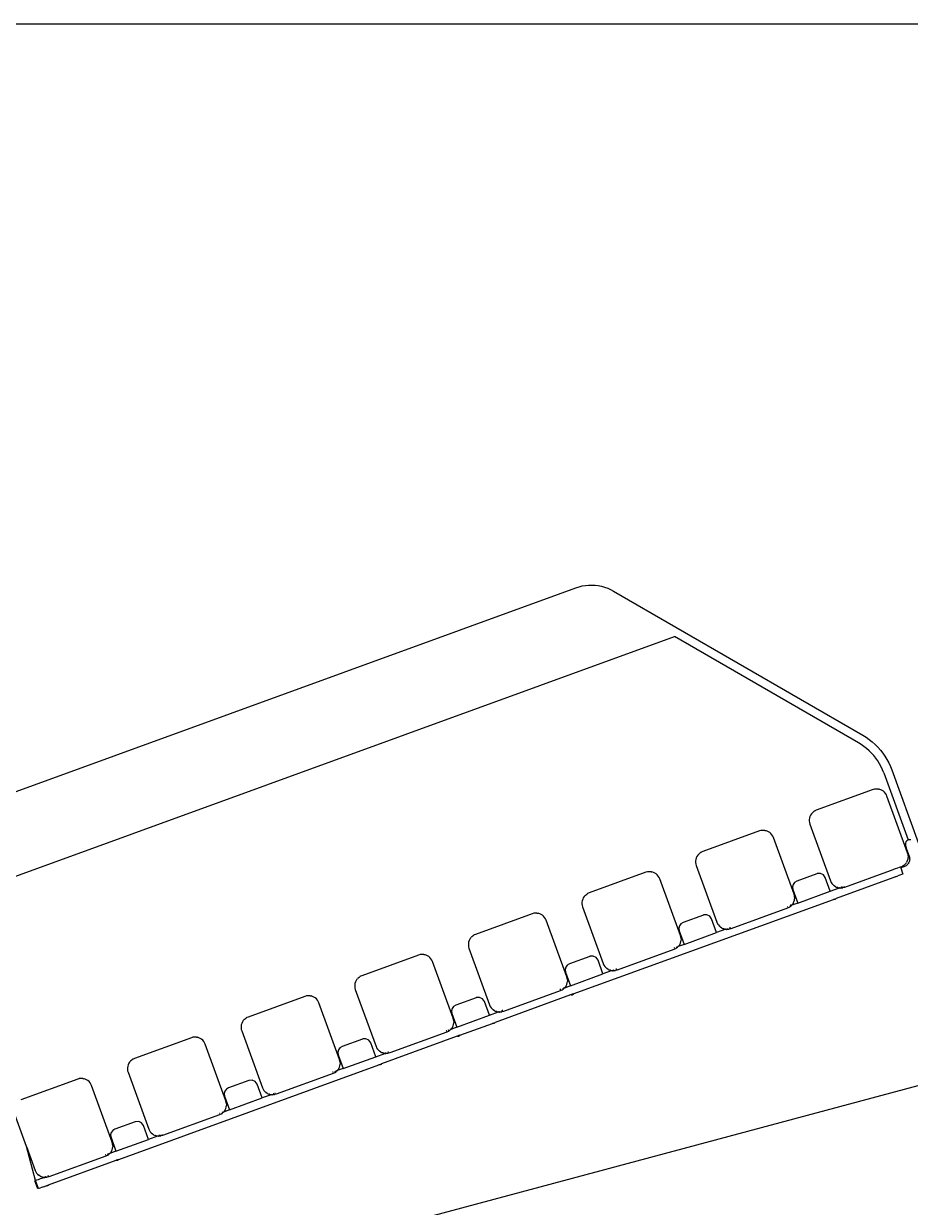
# Model space of a CAD drawing. Header units: inches. Extents: x 15 to 4613, y 7 to 3258.
# Drawn here: x 1067 to 1477, y 2074 to 2623 of the extents above; entities that cross this region are included whole.
import ezdxf

# ---------------------------------------------------------------- set-up
doc = ezdxf.new("R2010")
doc.units = ezdxf.units.IN
doc.header["$MEASUREMENT"] = 0

msp = doc.modelspace()

# ---------------------------------------------------------------- linework, layer by layer
for p, q in [((414.36, 2622.61), (2133.08, 2622.61)), ((919.92, 2214.87), (1322.34, 2361.34)), ((1322.34, 2361.34), (1323.77, 2361.8)), ((1323.77, 2361.8), (1325.23, 2362.16)), ((1325.23, 2362.16), (1326.71, 2362.41)), ((1326.71, 2362.41), (1328.2, 2362.55)), ((1328.2, 2362.55), (1329.7, 2362.58)), ((1329.7, 2362.58), (1331.2, 2362.5)), ((1331.2, 2362.5), (1332.69, 2362.32)), ((1332.69, 2362.32), (1334.17, 2362.02)), ((1334.17, 2362.02), (1335.61, 2361.62)), ((1335.61, 2361.62), (1337.03, 2361.12)), ((1337.03, 2361.12), (1338.4, 2360.51)), ((1338.4, 2360.51), (1339.73, 2359.81)), ((1339.73, 2359.81), (1455.14, 2293.01)), ((986.16, 2199.83), (1368.02, 2338.81)), ((1453.13, 2289.55), (1368.02, 2338.81)), ((1455.14, 2293.01), (1456.65, 2292.07)), ((1456.65, 2292.07), (1458.11, 2291.05)), ((1454.45, 2288.73), (1453.13, 2289.55)), ((1455.72, 2287.84), (1454.45, 2288.73)), ((1456.94, 2286.88), (1455.72, 2287.84)), ((1458.09, 2285.85), (1456.94, 2286.88)), ((1458.11, 2291.05), (1459.51, 2289.94)), ((1459.51, 2289.94), (1460.84, 2288.75)), ((1460.84, 2288.75), (1462.1, 2287.49)), ((1462.1, 2287.49), (1463.29, 2286.16)), ((1459.19, 2284.75), (1458.09, 2285.85)), ((1460.22, 2283.59), (1459.19, 2284.75)), ((1461.18, 2282.37), (1460.22, 2283.59)), ((1462.07, 2281.1), (1461.18, 2282.37)), ((1462.89, 2279.78), (1462.07, 2281.1)), ((1463.29, 2286.16), (1464.39, 2284.76)), ((1464.39, 2284.76), (1465.42, 2283.3)), ((1465.42, 2283.3), (1466.35, 2281.78)), ((1466.35, 2281.78), (1467.2, 2280.21)), ((1463.62, 2278.42), (1462.89, 2279.78)), ((1464.28, 2277.01), (1463.62, 2278.42)), ((1464.85, 2275.57), (1464.28, 2277.01)), ((1464.85, 2275.57), (1476.16, 2244.5)), ((1467.2, 2280.21), (1467.95, 2278.59)), ((1467.95, 2278.59), (1468.61, 2276.94)), ((1468.61, 2276.94), (1480.85, 2243.3)), ((1459.95, 2267.81), (1433.64, 2258.23)), ((1460.64, 2268), (1459.95, 2267.81)), ((1460.75, 2268), (1460.64, 2268)), ((1460.82, 2268.03), (1460.75, 2268)), ((1460.89, 2268.05), (1460.82, 2268.03)), ((1460.98, 2268.05), (1460.89, 2268.05)), ((1461.35, 2268.1), (1460.98, 2268.05)), ((1461.85, 2268.09), (1460.98, 2268.05)), ((1461.85, 2268.09), (1461.35, 2268.1)), ((1461.89, 2268.09), (1461.85, 2268.09)), ((1462.06, 2268.1), (1461.89, 2268.09)), ((1462.38, 2268.03), (1462.06, 2268.1)), ((1462.38, 2268.03), (1462.77, 2267.99)), ((1463.45, 2267.78), (1462.77, 2267.99)), ((1464.1, 2267.48), (1463.45, 2267.78)), ((1464.69, 2267.09), (1464.1, 2267.48)), ((1465.23, 2266.62), (1464.69, 2267.09)), ((1465.69, 2266.08), (1465.23, 2266.62)), ((1466.07, 2265.47), (1465.69, 2266.08)), ((1466.36, 2264.82), (1466.07, 2265.47)), ((1475.94, 2238.51), (1466.36, 2264.82)), ((1430.37, 2253.93), (1430.36, 2253.22)), ((1430.48, 2254.64), (1430.37, 2253.93)), ((1430.68, 2255.32), (1430.48, 2254.64)), ((1430.98, 2255.97), (1430.68, 2255.32)), ((1431.37, 2256.56), (1430.98, 2255.97)), ((1431.85, 2257.1), (1431.37, 2256.56)), ((1431.85, 2257.1), (1432.01, 2257.23)), ((1432.01, 2257.23), (1432.39, 2257.56)), ((1432.39, 2257.56), (1432.7, 2257.76)), ((1432.78, 2257.82), (1432.7, 2257.76)), ((1432.81, 2257.83), (1432.78, 2257.82)), ((1432.84, 2257.85), (1432.81, 2257.83)), ((1432.91, 2257.87), (1432.84, 2257.85)), ((1432.99, 2257.94), (1432.91, 2257.87)), ((1433.64, 2258.23), (1432.99, 2257.94)), ((1407.33, 2248.66), (1381.02, 2239.08)), ((1408.02, 2248.85), (1407.33, 2248.66)), ((1408.13, 2248.84), (1408.02, 2248.85)), ((1408.2, 2248.88), (1408.13, 2248.84)), ((1408.23, 2248.88), (1408.2, 2248.88)), ((1408.26, 2248.89), (1408.23, 2248.88)), ((1408.36, 2248.9), (1408.26, 2248.89)), ((1408.73, 2248.95), (1408.36, 2248.9)), ((1409.23, 2248.94), (1408.36, 2248.9)), ((1409.23, 2248.94), (1408.73, 2248.95)), ((1409.27, 2248.94), (1409.23, 2248.94)), ((1409.44, 2248.94), (1409.27, 2248.94)), ((1409.76, 2248.88), (1409.44, 2248.94)), ((1409.76, 2248.88), (1410.14, 2248.83)), ((1410.14, 2248.83), (1410.18, 2248.8)), ((1410.37, 2248.75), (1410.18, 2248.8)), ((1410.83, 2248.63), (1410.37, 2248.75)), ((1411.47, 2248.33), (1410.83, 2248.63)), ((1412.07, 2247.94), (1411.47, 2248.33)), ((1430.36, 2253.22), (1430.46, 2252.51)), ((1430.46, 2252.51), (1430.66, 2251.82)), ((1430.66, 2251.82), (1440.23, 2225.51)), ((1412.61, 2247.47), (1412.07, 2247.94)), ((1413.07, 2246.92), (1412.61, 2247.47)), ((1413.45, 2246.32), (1413.07, 2246.92)), ((1413.74, 2245.67), (1413.45, 2246.32)), ((1423.32, 2219.36), (1413.74, 2245.67)), ((1474.94, 2243), (1474.92, 2242.21)), ((1475.14, 2243.65), (1474.94, 2243)), ((1475.5, 2244.14), (1475.14, 2243.65)), ((1476.01, 2244.46), (1475.5, 2244.14)), ((1476.16, 2244.5), (1476.01, 2244.46)), ((1476.67, 2244.61), (1476.16, 2244.5)), ((1477.46, 2244.58), (1476.67, 2244.61)), ((1378.75, 2237.41), (1378.36, 2236.81)), ((1378.75, 2237.41), (1379.02, 2237.69)), ((1379.22, 2237.94), (1379.02, 2237.69)), ((1379.22, 2237.94), (1379.39, 2238.08)), ((1379.39, 2238.08), (1379.77, 2238.41)), ((1379.77, 2238.41), (1380.08, 2238.61)), ((1380.15, 2238.66), (1380.08, 2238.61)), ((1380.19, 2238.67), (1380.15, 2238.66)), ((1380.22, 2238.69), (1380.19, 2238.67)), ((1380.29, 2238.71), (1380.22, 2238.69)), ((1380.37, 2238.79), (1380.29, 2238.71)), ((1381.02, 2239.08), (1380.37, 2238.79)), ((1474.92, 2242.21), (1475.07, 2241.31)), ((1475.07, 2241.31), (1475.38, 2240.3)), ((1475.38, 2240.3), (1476.66, 2236.92)), ((1476.14, 2237.82), (1475.94, 2238.51)), ((1476.23, 2237.12), (1476.14, 2237.82)), ((1476.23, 2237.12), (1476.23, 2236.4)), ((1377.75, 2234.78), (1377.74, 2234.06)), ((1377.74, 2234.06), (1377.84, 2233.36)), ((1377.85, 2235.48), (1377.75, 2234.78)), ((1377.84, 2233.36), (1378.03, 2232.67)), ((1378.06, 2236.17), (1377.85, 2235.48)), ((1378.03, 2232.67), (1387.61, 2206.36)), ((1378.36, 2236.81), (1378.06, 2236.17)), ((1471.93, 2231.73), (1471.19, 2231.46)), ((1472.4, 2231.9), (1471.93, 2231.73)), ((1472.56, 2231.96), (1472.4, 2231.9)), ((1472.56, 2231.96), (1472.95, 2232.1)), ((1472.72, 2231.54), (1472.56, 2231.96)), ((1474.07, 2232.04), (1472.72, 2231.54)), ((1472.72, 2231.54), (1473.75, 2228.71)), ((1472.95, 2232.1), (1473.6, 2232.39)), ((1473.6, 2232.39), (1473.68, 2232.47)), ((1473.75, 2232.49), (1473.68, 2232.47)), ((1473.78, 2232.51), (1473.75, 2232.49)), ((1473.82, 2232.52), (1473.78, 2232.51)), ((1473.82, 2232.52), (1473.89, 2232.57)), ((1473.89, 2232.57), (1474.21, 2232.77)), ((1474.07, 2232.04), (1475.33, 2232.74)), ((1474.21, 2232.77), (1474.59, 2233.1)), ((1474.75, 2233.24), (1474.59, 2233.1)), ((1474.95, 2233.49), (1474.75, 2233.24)), ((1475.22, 2233.77), (1474.95, 2233.49)), ((1475.22, 2233.82), (1475.34, 2233.98)), ((1475.22, 2233.77), (1475.22, 2233.82)), ((1475.67, 2233), (1475.33, 2232.74)), ((1475.61, 2234.37), (1475.34, 2233.98)), ((1475.61, 2234.37), (1475.91, 2235.01)), ((1475.98, 2233.31), (1475.67, 2233)), ((1475.91, 2235.01), (1476.12, 2235.7)), ((1476.24, 2233.64), (1475.98, 2233.31)), ((1476.12, 2235.7), (1476.23, 2236.4)), ((1476.47, 2234.01), (1476.24, 2233.64)), ((1476.65, 2234.4), (1476.47, 2234.01)), ((1476.78, 2234.81), (1476.65, 2234.4)), ((1476.66, 2236.92), (1476.78, 2236.51)), ((1476.78, 2236.51), (1476.86, 2236.09)), ((1476.86, 2235.23), (1476.78, 2234.81)), ((1476.86, 2236.09), (1476.89, 2235.66)), ((1476.89, 2235.66), (1476.86, 2235.23)), ((1354.71, 2229.5), (1328.4, 2219.93)), ((1355.4, 2229.7), (1354.71, 2229.5)), ((1355.5, 2229.69), (1355.4, 2229.7)), ((1355.57, 2229.72), (1355.5, 2229.69)), ((1355.61, 2229.73), (1355.57, 2229.72)), ((1355.64, 2229.74), (1355.61, 2229.73)), ((1355.73, 2229.74), (1355.64, 2229.74)), ((1356.1, 2229.79), (1355.73, 2229.74)), ((1356.6, 2229.79), (1355.73, 2229.74)), ((1356.6, 2229.79), (1356.1, 2229.79)), ((1356.65, 2229.78), (1356.6, 2229.79)), ((1356.82, 2229.79), (1356.65, 2229.78)), ((1357.14, 2229.73), (1356.82, 2229.79)), ((1357.14, 2229.73), (1357.52, 2229.68)), ((1358.2, 2229.48), (1357.52, 2229.68)), ((1358.85, 2229.17), (1358.2, 2229.48)), ((1359.45, 2228.78), (1358.85, 2229.17)), ((1359.98, 2228.31), (1359.45, 2228.78)), ((1360.45, 2227.77), (1359.98, 2228.31)), ((1360.83, 2227.17), (1360.45, 2227.77)), ((1361.12, 2226.51), (1360.83, 2227.17)), ((1370.69, 2200.2), (1361.12, 2226.51)), ((1433.94, 2228.87), (1424.55, 2225.45)), ((1434.06, 2228.91), (1433.94, 2228.87)), ((1435.57, 2228.99), (1434.06, 2228.91)), ((1436.93, 2228.32), (1435.57, 2228.99)), ((1437.79, 2227.08), (1436.93, 2228.32)), ((1440.1, 2220.72), (1437.79, 2227.08)), ((1469.05, 2227), (1442.78, 2217.44)), ((1467.87, 2230.25), (1446.64, 2222.52)), ((1469.08, 2230.69), (1467.87, 2230.25)), ((1470.26, 2227.44), (1469.05, 2227)), ((1470.21, 2231.1), (1469.08, 2230.69)), ((1471.19, 2231.46), (1470.21, 2231.1)), ((1470.26, 2227.44), (1471.4, 2227.86)), ((1472.37, 2228.21), (1471.4, 2227.86)), ((1473.12, 2228.48), (1472.37, 2228.21)), ((1473.59, 2228.65), (1473.12, 2228.48)), ((1473.75, 2228.71), (1473.59, 2228.65)), ((1422.85, 2223.9), (1422.58, 2222.76)), ((1422.58, 2222.76), (1422.75, 2221.6)), ((1422.75, 2221.6), (1425.06, 2215.26)), ((1423.55, 2224.84), (1422.85, 2223.9)), ((1424.55, 2225.45), (1423.55, 2224.84)), ((1425.06, 2215.26), (1440.1, 2220.72)), ((1440.1, 2220.72), (1444.35, 2222.27)), ((1440.23, 2225.51), (1440.52, 2224.86)), ((1440.52, 2224.86), (1440.9, 2224.26)), ((1440.9, 2224.26), (1441.37, 2223.72)), ((1441.37, 2223.72), (1441.9, 2223.24)), ((1442.5, 2222.85), (1441.9, 2223.24)), ((1442.5, 2222.85), (1443.15, 2222.55)), ((1443.6, 2222.43), (1443.15, 2222.55)), ((1443.6, 2222.43), (1443.79, 2222.38)), ((1443.79, 2222.38), (1443.83, 2222.35)), ((1443.83, 2222.35), (1444.15, 2222.31)), ((1444.15, 2222.31), (1444.35, 2222.27)), ((1444.35, 2222.27), (1444.41, 2222.29)), ((1444.53, 2222.33), (1444.41, 2222.29)), ((1444.53, 2222.24), (1444.41, 2222.29)), ((1444.53, 2222.24), (1444.75, 2222.24)), ((1445.25, 2222.23), (1444.75, 2222.24)), ((1445.3, 2222.61), (1444.98, 2222.5)), ((1445.62, 2222.28), (1445.25, 2222.23)), ((1445.66, 2222.74), (1445.3, 2222.61)), ((1445.62, 2222.28), (1445.71, 2222.29)), ((1445.71, 2222.29), (1445.85, 2222.34)), ((1445.95, 2222.33), (1445.85, 2222.34)), ((1446.64, 2222.52), (1445.95, 2222.33)), ((1446.45, 2223.03), (1446.34, 2222.99)), ((1321.11, 2173.15), (1441.52, 2216.98)), ((1325.23, 2216.33), (1325.12, 2215.62)), ((1325.12, 2215.62), (1325.12, 2214.91)), ((1325.44, 2217.01), (1325.23, 2216.33)), ((1325.74, 2217.66), (1325.44, 2217.01)), ((1326.13, 2218.26), (1325.74, 2217.66)), ((1326.6, 2218.79), (1326.13, 2218.26)), ((1326.6, 2218.79), (1326.76, 2218.93)), ((1326.76, 2218.93), (1327.14, 2219.25)), ((1327.46, 2219.45), (1327.14, 2219.25)), ((1327.53, 2219.51), (1327.46, 2219.45)), ((1327.59, 2219.54), (1327.53, 2219.51)), ((1327.67, 2219.56), (1327.59, 2219.54)), ((1327.75, 2219.64), (1327.67, 2219.56)), ((1328.4, 2219.93), (1327.75, 2219.64)), ((1425.06, 2215.26), (1422.27, 2214.25)), ((1422.99, 2215.22), (1422.71, 2214.83)), ((1422.99, 2215.22), (1423.29, 2215.86)), ((1423.29, 2215.86), (1423.5, 2216.54)), ((1423.51, 2218.67), (1423.32, 2219.36)), ((1423.5, 2216.54), (1423.6, 2217.25)), ((1423.61, 2217.96), (1423.51, 2218.67)), ((1423.61, 2217.96), (1423.6, 2217.25)), ((1441.52, 2216.98), (1442.78, 2217.44)), ((1441.73, 2216.9), (1441.52, 2216.98)), ((1442.19, 2216.93), (1441.73, 2216.9)), ((1442.55, 2217.13), (1442.19, 2216.93)), ((1442.78, 2217.44), (1442.55, 2217.13)), ((1302.09, 2210.35), (1275.78, 2200.77)), ((1302.77, 2210.55), (1302.09, 2210.35)), ((1302.88, 2210.54), (1302.77, 2210.55)), ((1302.95, 2210.57), (1302.88, 2210.54)), ((1302.98, 2210.57), (1302.95, 2210.57)), ((1303.02, 2210.59), (1302.98, 2210.57)), ((1303.11, 2210.59), (1303.02, 2210.59)), ((1303.48, 2210.64), (1303.11, 2210.59)), ((1303.98, 2210.63), (1303.11, 2210.59)), ((1303.98, 2210.63), (1303.48, 2210.64)), ((1304.19, 2210.64), (1303.98, 2210.63)), ((1304.19, 2210.64), (1304.9, 2210.53)), ((1305.58, 2210.32), (1304.9, 2210.53)), ((1306.23, 2210.02), (1305.58, 2210.32)), ((1306.82, 2209.63), (1306.23, 2210.02)), ((1307.36, 2209.16), (1306.82, 2209.63)), ((1325.12, 2214.91), (1325.21, 2214.2)), ((1325.21, 2214.2), (1325.41, 2213.52)), ((1325.41, 2213.52), (1334.99, 2187.21)), ((1381.32, 2209.72), (1371.92, 2206.3)), ((1381.44, 2209.76), (1381.32, 2209.72)), ((1382.95, 2209.84), (1381.44, 2209.76)), ((1384.31, 2209.17), (1382.95, 2209.84)), ((1420.33, 2212.95), (1394.02, 2203.37)), ((1420.28, 2213.52), (1420.14, 2213.47)), ((1420.34, 2213.54), (1420.28, 2213.52)), ((1420.98, 2213.24), (1420.33, 2212.95)), ((1421.06, 2213.32), (1420.98, 2213.24)), ((1421.06, 2213.32), (1421.2, 2213.37)), ((1421.2, 2213.37), (1421.27, 2213.42)), ((1421.27, 2213.42), (1421.58, 2213.62)), ((1421.63, 2214.01), (1421.31, 2213.9)), ((1421.58, 2213.62), (1421.96, 2213.95)), ((1421.63, 2214.01), (1421.87, 2214.09)), ((1422.09, 2214.18), (1421.86, 2213.91)), ((1421.87, 2214.09), (1422.21, 2214.53)), ((1422.13, 2214.08), (1421.96, 2213.95)), ((1422.19, 2214.2), (1422.09, 2214.18)), ((1422.19, 2214.2), (1422.13, 2214.08)), ((1422.19, 2214.2), (1422.21, 2214.22)), ((1422.27, 2214.25), (1422.21, 2214.22)), ((1422.27, 2214.25), (1422.33, 2214.34)), ((1422.33, 2214.34), (1422.6, 2214.62)), ((1422.6, 2214.67), (1422.71, 2214.83)), ((1422.6, 2214.62), (1422.6, 2214.67)), ((1307.82, 2208.62), (1307.36, 2209.16)), ((1308.2, 2208.01), (1307.82, 2208.62)), ((1308.5, 2207.36), (1308.2, 2208.01)), ((1318.07, 2181.05), (1308.5, 2207.36)), ((1370.23, 2204.74), (1369.95, 2203.61)), ((1370.92, 2205.69), (1370.23, 2204.74)), ((1371.92, 2206.3), (1370.92, 2205.69)), ((1385.17, 2207.92), (1384.31, 2209.17)), ((1387.47, 2201.58), (1385.17, 2207.92)), ((1387.61, 2206.36), (1387.9, 2205.71)), ((1387.9, 2205.71), (1388.28, 2205.11)), ((1388.28, 2205.11), (1388.74, 2204.56)), ((1388.74, 2204.56), (1389.28, 2204.09)), ((1273.51, 2199.1), (1273.12, 2198.51)), ((1273.51, 2199.1), (1273.77, 2199.38)), ((1273.98, 2199.64), (1273.77, 2199.38)), ((1273.98, 2199.64), (1274.14, 2199.77)), ((1274.14, 2199.77), (1274.52, 2200.1)), ((1274.84, 2200.3), (1274.52, 2200.1)), ((1274.91, 2200.36), (1274.84, 2200.3)), ((1274.94, 2200.37), (1274.91, 2200.36)), ((1274.97, 2200.39), (1274.94, 2200.37)), ((1275.05, 2200.41), (1274.97, 2200.39)), ((1275.12, 2200.48), (1275.05, 2200.41)), ((1275.78, 2200.77), (1275.12, 2200.48)), ((1369.95, 2203.61), (1370.13, 2202.45)), ((1370.13, 2202.45), (1372.44, 2196.11)), ((1370.89, 2199.52), (1370.69, 2200.2)), ((1370.99, 2198.81), (1370.89, 2199.52)), ((1370.99, 2198.81), (1370.98, 2198.1)), ((1372.44, 2196.11), (1387.47, 2201.58)), ((1391.69, 2203.12), (1387.47, 2201.58)), ((1389.88, 2203.7), (1389.28, 2204.09)), ((1389.88, 2203.7), (1390.52, 2203.4)), ((1390.98, 2203.28), (1390.52, 2203.4)), ((1390.98, 2203.28), (1391.17, 2203.23)), ((1391.17, 2203.23), (1391.21, 2203.19)), ((1391.21, 2203.19), (1391.59, 2203.15)), ((1391.69, 2203.12), (1391.59, 2203.15)), ((1391.73, 2203.13), (1391.69, 2203.12)), ((1391.69, 2203.12), (1391.77, 2203.13)), ((1391.77, 2203.13), (1391.73, 2203.13)), ((1391.91, 2203.09), (1391.77, 2203.13)), ((1391.91, 2203.09), (1392.12, 2203.09)), ((1392.1, 2203.25), (1392.34, 2203.35)), ((1392.62, 2203.08), (1392.12, 2203.09)), ((1392.34, 2203.35), (1392.66, 2203.47)), ((1392.99, 2203.13), (1392.62, 2203.08)), ((1392.99, 2203.13), (1393.09, 2203.13)), ((1393.09, 2203.13), (1393.22, 2203.18)), ((1393.33, 2203.18), (1393.22, 2203.18)), ((1394.02, 2203.37), (1393.33, 2203.18)), ((1393.63, 2203.82), (1393.42, 2203.75)), ((1393.69, 2203.84), (1393.63, 2203.82)), ((1393.83, 2203.89), (1393.69, 2203.84)), ((1272.61, 2197.18), (1272.5, 2196.47)), ((1272.5, 2196.47), (1272.5, 2195.76)), ((1272.5, 2195.76), (1272.59, 2195.05)), ((1272.59, 2195.05), (1272.79, 2194.36)), ((1272.81, 2197.86), (1272.61, 2197.18)), ((1272.79, 2194.36), (1282.36, 2168.05)), ((1273.12, 2198.51), (1272.81, 2197.86)), ((1367.71, 2193.79), (1341.39, 2184.22)), ((1368.36, 2194.09), (1367.71, 2193.79)), ((1367.93, 2194.47), (1367.72, 2194.39)), ((1368.44, 2194.16), (1368.36, 2194.09)), ((1368.44, 2194.16), (1368.57, 2194.21)), ((1368.57, 2194.21), (1368.65, 2194.27)), ((1368.65, 2194.27), (1368.96, 2194.47)), ((1369.01, 2194.86), (1368.69, 2194.74)), ((1368.96, 2194.47), (1369.34, 2194.79)), ((1369.46, 2195.03), (1369.24, 2194.76)), ((1369.5, 2194.93), (1369.34, 2194.79)), ((1369.56, 2195.05), (1369.46, 2195.03)), ((1369.56, 2195.05), (1369.5, 2194.93)), ((1369.56, 2195.05), (1369.58, 2195.07)), ((1369.65, 2195.09), (1369.58, 2195.07)), ((1372.44, 2196.11), (1369.65, 2195.09)), ((1369.65, 2195.09), (1369.71, 2195.18)), ((1369.71, 2195.18), (1369.97, 2195.47)), ((1369.97, 2195.47), (1369.98, 2195.52)), ((1369.98, 2195.52), (1370.09, 2195.68)), ((1370.37, 2196.06), (1370.09, 2195.68)), ((1370.37, 2196.06), (1370.67, 2196.71)), ((1370.67, 2196.71), (1370.87, 2197.39)), ((1370.87, 2197.39), (1370.98, 2198.1)), ((1249.46, 2191.2), (1223.15, 2181.62)), ((1250.15, 2191.39), (1249.46, 2191.2)), ((1250.26, 2191.38), (1250.15, 2191.39)), ((1250.33, 2191.42), (1250.26, 2191.38)), ((1250.36, 2191.42), (1250.33, 2191.42)), ((1250.4, 2191.43), (1250.36, 2191.42)), ((1250.49, 2191.44), (1250.4, 2191.43)), ((1250.86, 2191.49), (1250.49, 2191.44)), ((1251.36, 2191.48), (1250.49, 2191.44)), ((1251.36, 2191.48), (1250.86, 2191.49)), ((1251.4, 2191.48), (1251.36, 2191.48)), ((1251.57, 2191.48), (1251.4, 2191.48)), ((1251.89, 2191.42), (1251.57, 2191.48)), ((1251.89, 2191.42), (1252.28, 2191.38)), ((1252.28, 2191.38), (1252.31, 2191.34)), ((1252.5, 2191.29), (1252.31, 2191.34)), ((1252.96, 2191.17), (1252.5, 2191.29)), ((1253.6, 2190.87), (1252.96, 2191.17)), ((1254.2, 2190.48), (1253.6, 2190.87)), ((1254.74, 2190.01), (1254.2, 2190.48)), ((1255.2, 2189.46), (1254.74, 2190.01)), ((1255.58, 2188.86), (1255.2, 2189.46)), ((1255.87, 2188.21), (1255.58, 2188.86)), ((1265.45, 2161.9), (1255.87, 2188.21)), ((1328.7, 2190.56), (1319.3, 2187.14)), ((1328.82, 2190.6), (1328.7, 2190.56)), ((1330.33, 2190.68), (1328.82, 2190.6)), ((1331.68, 2190.01), (1330.33, 2190.68)), ((1332.54, 2188.77), (1331.68, 2190.01)), ((1334.85, 2182.43), (1332.54, 2188.77)), ((1317.61, 2185.59), (1317.33, 2184.45)), ((1317.33, 2184.45), (1317.51, 2183.3)), ((1317.51, 2183.3), (1319.82, 2176.94)), ((1318.3, 2186.54), (1317.61, 2185.59)), ((1319.3, 2187.14), (1318.3, 2186.54)), ((1319.82, 2176.94), (1334.85, 2182.43)), ((1339.07, 2183.97), (1334.85, 2182.43)), ((1334.99, 2187.21), (1335.28, 2186.56)), ((1335.28, 2186.56), (1335.66, 2185.95)), ((1335.66, 2185.95), (1336.12, 2185.41)), ((1336.12, 2185.41), (1336.66, 2184.94)), ((1337.25, 2184.55), (1336.66, 2184.94)), ((1337.25, 2184.55), (1337.9, 2184.25)), ((1338.36, 2184.13), (1337.9, 2184.25)), ((1338.36, 2184.13), (1338.55, 2184.08)), ((1338.55, 2184.08), (1338.58, 2184.04)), ((1338.58, 2184.04), (1338.89, 2184)), ((1338.89, 2184), (1339.07, 2183.97)), ((1339.14, 2183.99), (1339.07, 2183.97)), ((1339.1, 2183.96), (1339.07, 2183.97)), ((1339.17, 2183.98), (1339.1, 2183.96)), ((1339.29, 2183.93), (1339.1, 2183.96)), ((1339.29, 2184.03), (1339.45, 2184.1)), ((1339.29, 2183.93), (1339.5, 2183.93)), ((1339.45, 2184.1), (1339.71, 2184.2)), ((1340, 2183.93), (1339.5, 2183.93)), ((1339.71, 2184.2), (1340.03, 2184.32)), ((1340.37, 2183.98), (1340, 2183.93)), ((1340.37, 2183.98), (1340.46, 2183.98)), ((1340.46, 2183.98), (1340.6, 2184.03)), ((1340.71, 2184.02), (1340.6, 2184.03)), ((1341.39, 2184.22), (1340.71, 2184.02)), ((1341, 2184.67), (1340.79, 2184.59)), ((1341.07, 2184.69), (1341, 2184.67)), ((1341.2, 2184.74), (1341.07, 2184.69)), ((1219.88, 2177.32), (1219.87, 2176.6)), ((1219.99, 2178.02), (1219.88, 2177.32)), ((1220.19, 2178.71), (1219.99, 2178.02)), ((1220.49, 2179.35), (1220.19, 2178.71)), ((1220.88, 2179.95), (1220.49, 2179.35)), ((1220.88, 2179.95), (1221.15, 2180.23)), ((1221.36, 2180.49), (1221.15, 2180.23)), ((1221.36, 2180.49), (1221.52, 2180.62)), ((1221.52, 2180.62), (1221.9, 2180.95)), ((1221.9, 2180.95), (1222.21, 2181.15)), ((1222.29, 2181.2), (1222.21, 2181.15)), ((1222.32, 2181.22), (1222.29, 2181.2)), ((1222.35, 2181.23), (1222.32, 2181.22)), ((1222.42, 2181.25), (1222.35, 2181.23)), ((1222.5, 2181.33), (1222.42, 2181.25)), ((1223.15, 2181.62), (1222.5, 2181.33)), ((1319.82, 2176.94), (1317, 2175.92)), ((1317.74, 2176.91), (1317.47, 2176.52)), ((1317.74, 2176.91), (1318.04, 2177.56)), ((1318.04, 2177.56), (1318.25, 2178.24)), ((1318.27, 2180.36), (1318.07, 2181.05)), ((1318.25, 2178.24), (1318.36, 2178.94)), ((1318.36, 2179.66), (1318.27, 2180.36)), ((1318.36, 2179.66), (1318.36, 2178.94)), ((1196.84, 2172.04), (1170.53, 2162.47)), ((1197.53, 2172.24), (1196.84, 2172.04)), ((1197.64, 2172.23), (1197.53, 2172.24)), ((1197.71, 2172.26), (1197.64, 2172.23)), ((1197.74, 2172.27), (1197.71, 2172.26)), ((1197.77, 2172.28), (1197.74, 2172.27)), ((1197.87, 2172.29), (1197.77, 2172.28)), ((1198.23, 2172.34), (1197.87, 2172.29)), ((1198.73, 2172.33), (1197.87, 2172.29)), ((1198.73, 2172.33), (1198.23, 2172.34)), ((1198.77, 2172.32), (1198.73, 2172.33)), ((1198.95, 2172.33), (1198.77, 2172.32)), ((1199.27, 2172.27), (1198.95, 2172.33)), ((1199.27, 2172.27), (1199.65, 2172.22)), ((1200.34, 2172.02), (1199.65, 2172.22)), ((1200.98, 2171.71), (1200.34, 2172.02)), ((1201.58, 2171.32), (1200.98, 2171.71)), ((1202.11, 2170.85), (1201.58, 2171.32)), ((1219.87, 2176.6), (1219.97, 2175.9)), ((1219.97, 2175.9), (1220.16, 2175.21)), ((1220.16, 2175.21), (1229.74, 2148.9)), ((1276.07, 2171.41), (1266.68, 2167.99)), ((1276.19, 2171.45), (1276.07, 2171.41)), ((1277.7, 2171.53), (1276.19, 2171.45)), ((1279.06, 2170.86), (1277.7, 2171.53)), ((1319.88, 2172.71), (1284.91, 2159.98)), ((1315.08, 2174.64), (1288.77, 2165.06)), ((1315.02, 2175.19), (1314.9, 2175.15)), ((1315.11, 2175.23), (1315.02, 2175.19)), ((1315.73, 2174.93), (1315.08, 2174.64)), ((1315.3, 2175.3), (1315.11, 2175.23)), ((1315.81, 2175.01), (1315.73, 2174.93)), ((1315.81, 2175.01), (1315.95, 2175.06)), ((1315.95, 2175.06), (1316.02, 2175.12)), ((1316.02, 2175.12), (1316.34, 2175.31)), ((1316.37, 2175.69), (1316.05, 2175.57)), ((1316.34, 2175.31), (1316.72, 2175.64)), ((1316.82, 2175.85), (1316.63, 2175.78)), ((1316.88, 2175.78), (1316.72, 2175.64)), ((1316.94, 2175.89), (1316.82, 2175.85)), ((1316.94, 2175.89), (1316.88, 2175.78)), ((1317, 2175.92), (1316.94, 2175.89)), ((1317, 2175.92), (1317.08, 2176.03)), ((1317.08, 2176.03), (1317.35, 2176.31)), ((1317.35, 2176.31), (1317.36, 2176.37)), ((1317.36, 2176.37), (1317.47, 2176.52)), ((1321.11, 2173.15), (1319.88, 2172.71)), ((1320.21, 2172.62), (1319.88, 2172.71)), ((1320.58, 2172.67), (1320.21, 2172.62)), ((1320.98, 2172.91), (1320.58, 2172.67)), ((1321.11, 2173.15), (1320.98, 2172.91)), ((1202.58, 2170.31), (1202.11, 2170.85)), ((1202.96, 2169.71), (1202.58, 2170.31)), ((1203.25, 2169.06), (1202.96, 2169.71)), ((1212.83, 2142.74), (1203.25, 2169.06)), ((1264.98, 2166.44), (1264.71, 2165.3)), ((1265.68, 2167.38), (1264.98, 2166.44)), ((1266.68, 2167.99), (1265.68, 2167.38)), ((1279.92, 2169.62), (1279.06, 2170.86)), ((1282.23, 2163.26), (1279.92, 2169.62)), ((1282.36, 2168.05), (1282.65, 2167.4)), ((1282.65, 2167.4), (1283.04, 2166.8)), ((1283.04, 2166.8), (1283.5, 2166.26)), ((1283.5, 2166.26), (1284.03, 2165.78)), ((1284.63, 2165.39), (1284.03, 2165.78)), ((1168.26, 2160.8), (1167.87, 2160.2)), ((1168.73, 2161.33), (1168.26, 2160.8)), ((1168.73, 2161.33), (1168.9, 2161.47)), ((1168.9, 2161.47), (1169.28, 2161.79)), ((1169.59, 2161.99), (1169.28, 2161.79)), ((1169.66, 2162.05), (1169.59, 2161.99)), ((1169.73, 2162.08), (1169.66, 2162.05)), ((1169.8, 2162.1), (1169.73, 2162.08)), ((1169.88, 2162.18), (1169.8, 2162.1)), ((1170.53, 2162.47), (1169.88, 2162.18)), ((1264.71, 2165.3), (1264.88, 2164.14)), ((1264.88, 2164.14), (1267.2, 2157.79)), ((1265.64, 2161.21), (1265.45, 2161.9)), ((1265.74, 2160.5), (1265.64, 2161.21)), ((1265.74, 2160.5), (1265.73, 2159.79)), ((1267.2, 2157.79), (1282.23, 2163.26)), ((1282.23, 2163.26), (1286.48, 2164.81)), ((1284.63, 2165.39), (1285.28, 2165.09)), ((1285.74, 2164.97), (1285.28, 2165.09)), ((1285.74, 2164.97), (1285.92, 2164.93)), ((1285.92, 2164.93), (1285.96, 2164.89)), ((1285.96, 2164.89), (1286.28, 2164.85)), ((1286.28, 2164.85), (1286.48, 2164.81)), ((1286.48, 2164.81), (1286.54, 2164.83)), ((1286.66, 2164.87), (1286.54, 2164.83)), ((1286.67, 2164.78), (1286.54, 2164.83)), ((1286.86, 2164.94), (1286.66, 2164.87)), ((1286.67, 2164.78), (1286.88, 2164.78)), ((1287.11, 2165.04), (1286.86, 2164.94)), ((1287.38, 2164.77), (1286.88, 2164.78)), ((1287.75, 2164.82), (1287.38, 2164.77)), ((1287.75, 2164.82), (1287.84, 2164.83)), ((1288.18, 2165.43), (1287.79, 2165.28)), ((1287.84, 2164.83), (1287.98, 2164.88)), ((1288.09, 2164.87), (1287.98, 2164.88)), ((1288.77, 2165.06), (1288.09, 2164.87)), ((1288.37, 2165.5), (1288.18, 2165.43)), ((1288.47, 2165.53), (1288.37, 2165.5)), ((1167.26, 2158.16), (1167.25, 2157.45)), ((1167.25, 2157.45), (1167.35, 2156.74)), ((1167.36, 2158.87), (1167.26, 2158.16)), ((1167.35, 2156.74), (1167.54, 2156.06)), ((1167.57, 2159.55), (1167.36, 2158.87)), ((1167.54, 2156.06), (1177.12, 2129.75)), ((1167.87, 2160.2), (1167.57, 2159.55)), ((1262.46, 2155.49), (1236.15, 2145.91)), ((1262.39, 2156.04), (1262.28, 2156)), ((1262.49, 2156.08), (1262.39, 2156.04)), ((1263.11, 2155.78), (1262.46, 2155.49)), ((1263.43, 2156.42), (1263.07, 2156.29)), ((1263.19, 2155.86), (1263.11, 2155.78)), ((1263.19, 2155.86), (1263.33, 2155.91)), ((1263.33, 2155.91), (1263.4, 2155.96)), ((1263.4, 2155.96), (1263.71, 2156.16)), ((1263.71, 2156.16), (1264.09, 2156.49)), ((1264.2, 2156.7), (1264.01, 2156.63)), ((1264.26, 2156.62), (1264.09, 2156.49)), ((1264.32, 2156.74), (1264.2, 2156.7)), ((1264.32, 2156.74), (1264.26, 2156.62)), ((1264.38, 2156.76), (1264.32, 2156.74)), ((1267.2, 2157.79), (1264.38, 2156.76)), ((1264.38, 2156.76), (1264.46, 2156.88)), ((1264.46, 2156.88), (1264.73, 2157.16)), ((1264.73, 2157.21), (1264.85, 2157.37)), ((1264.73, 2157.16), (1264.73, 2157.21)), ((1265.12, 2157.76), (1264.85, 2157.37)), ((1265.12, 2157.76), (1265.42, 2158.4)), ((1265.42, 2158.4), (1265.63, 2159.09)), ((1265.63, 2159.09), (1265.73, 2159.79)), ((1268.48, 2154), (1283.65, 2159.52)), ((1283.65, 2159.52), (1284.91, 2159.98)), ((1283.86, 2159.44), (1283.65, 2159.52)), ((1284.32, 2159.47), (1283.86, 2159.44)), ((1284.68, 2159.67), (1284.32, 2159.47)), ((1284.91, 2159.98), (1284.68, 2159.67)), ((1144.22, 2152.89), (1117.91, 2143.31)), ((1144.9, 2153.09), (1144.22, 2152.89)), ((1145.01, 2153.08), (1144.9, 2153.09)), ((1145.08, 2153.11), (1145.01, 2153.08)), ((1145.11, 2153.11), (1145.08, 2153.11)), ((1145.15, 2153.13), (1145.11, 2153.11)), ((1145.24, 2153.13), (1145.15, 2153.13)), ((1145.61, 2153.18), (1145.24, 2153.13)), ((1146.11, 2153.17), (1145.24, 2153.13)), ((1146.11, 2153.17), (1145.61, 2153.18)), ((1146.16, 2153.17), (1146.11, 2153.17)), ((1146.32, 2153.18), (1146.16, 2153.17)), ((1146.64, 2153.11), (1146.32, 2153.18)), ((1146.64, 2153.11), (1147.03, 2153.07)), ((1147.71, 2152.86), (1147.03, 2153.07)), ((1148.36, 2152.56), (1147.71, 2152.86)), ((1148.96, 2152.17), (1148.36, 2152.56)), ((1149.49, 2151.7), (1148.96, 2152.17)), ((1149.95, 2151.16), (1149.49, 2151.7)), ((1150.34, 2150.55), (1149.95, 2151.16)), ((1150.63, 2149.9), (1150.34, 2150.55)), ((1160.2, 2123.59), (1150.63, 2149.9)), ((1223.45, 2152.26), (1214.06, 2148.84)), ((1223.57, 2152.3), (1223.45, 2152.26)), ((1225.08, 2152.38), (1223.57, 2152.3)), ((1226.44, 2151.71), (1225.08, 2152.38)), ((1227.3, 2150.46), (1226.44, 2151.71)), ((1229.61, 2144.11), (1227.3, 2150.46)), ((1267.26, 2153.55), (1232.29, 2140.83)), ((1268.48, 2154), (1267.26, 2153.55)), ((1267.59, 2153.47), (1267.26, 2153.55)), ((1267.96, 2153.51), (1267.59, 2153.47)), ((1268.36, 2153.76), (1267.96, 2153.51)), ((1268.48, 2154), (1268.36, 2153.76)), ((1212.36, 2147.28), (1212.08, 2146.15)), ((1212.08, 2146.15), (1212.26, 2144.99)), ((1212.26, 2144.99), (1214.57, 2138.65)), ((1213.05, 2148.23), (1212.36, 2147.28)), ((1214.06, 2148.84), (1213.05, 2148.23)), ((1214.57, 2138.65), (1229.61, 2144.11)), ((1229.61, 2144.11), (1233.86, 2145.65)), ((1229.74, 2148.9), (1230.03, 2148.25)), ((1230.03, 2148.25), (1230.41, 2147.65)), ((1230.41, 2147.65), (1230.88, 2147.1)), ((1230.88, 2147.1), (1231.41, 2146.63)), ((1232.01, 2146.24), (1231.41, 2146.63)), ((1232.01, 2146.24), (1232.65, 2145.94)), ((1233.11, 2145.82), (1232.65, 2145.94)), ((1233.11, 2145.82), (1233.3, 2145.77)), ((1233.3, 2145.77), (1233.34, 2145.73)), ((1233.34, 2145.73), (1233.66, 2145.7)), ((1233.66, 2145.7), (1233.86, 2145.65)), ((1233.86, 2145.65), (1233.92, 2145.68)), ((1234.04, 2145.72), (1233.92, 2145.68)), ((1234.04, 2145.63), (1233.92, 2145.68)), ((1234.23, 2145.79), (1234.04, 2145.72)), ((1234.04, 2145.63), (1234.26, 2145.63)), ((1234.76, 2145.62), (1234.26, 2145.63)), ((1235.12, 2145.67), (1234.76, 2145.62)), ((1235.12, 2145.67), (1235.22, 2145.67)), ((1235.56, 2146.27), (1235.17, 2146.13)), ((1235.22, 2145.67), (1235.35, 2145.72)), ((1235.46, 2145.72), (1235.35, 2145.72)), ((1236.15, 2145.91), (1235.46, 2145.72)), ((1110.61, 2096.54), (1231.03, 2140.37)), ((1114.74, 2139.72), (1114.63, 2139.01)), ((1114.63, 2139.01), (1114.63, 2138.3)), ((1114.95, 2140.4), (1114.74, 2139.72)), ((1115.25, 2141.05), (1114.95, 2140.4)), ((1115.64, 2141.64), (1115.25, 2141.05)), ((1115.64, 2141.64), (1115.91, 2141.93)), ((1116.11, 2142.18), (1115.91, 2141.93)), ((1116.11, 2142.18), (1116.27, 2142.31)), ((1116.27, 2142.31), (1116.65, 2142.64)), ((1116.97, 2142.84), (1116.65, 2142.64)), ((1117.04, 2142.9), (1116.97, 2142.84)), ((1117.08, 2142.91), (1117.04, 2142.9)), ((1117.1, 2142.93), (1117.08, 2142.91)), ((1117.18, 2142.95), (1117.1, 2142.93)), ((1117.26, 2143.02), (1117.18, 2142.95)), ((1117.91, 2143.31), (1117.26, 2143.02)), ((1214.57, 2138.65), (1211.78, 2137.64)), ((1212.5, 2138.6), (1212.22, 2138.22)), ((1212.5, 2138.6), (1212.8, 2139.25)), ((1212.8, 2139.25), (1213, 2139.93)), ((1213.02, 2142.06), (1212.83, 2142.74)), ((1213, 2139.93), (1213.11, 2140.64)), ((1213.12, 2141.35), (1213.02, 2142.06)), ((1213.12, 2141.35), (1213.11, 2140.64)), ((1231.03, 2140.37), (1232.29, 2140.83)), ((1231.24, 2140.28), (1231.03, 2140.37)), ((1231.7, 2140.32), (1231.24, 2140.28)), ((1232.06, 2140.52), (1231.7, 2140.32)), ((1232.29, 2140.83), (1232.06, 2140.52)), ((1091.6, 2133.74), (1065.28, 2124.16)), ((1092.28, 2133.93), (1091.6, 2133.74)), ((1092.39, 2133.92), (1092.28, 2133.93)), ((1092.46, 2133.96), (1092.39, 2133.92)), ((1092.53, 2133.97), (1092.46, 2133.96)), ((1092.62, 2133.98), (1092.53, 2133.97)), ((1092.99, 2134.03), (1092.62, 2133.98)), ((1093.49, 2134.02), (1092.62, 2133.98)), ((1093.49, 2134.02), (1092.99, 2134.03)), ((1093.54, 2134.02), (1093.49, 2134.02)), ((1093.7, 2134.02), (1093.54, 2134.02)), ((1094.02, 2133.96), (1093.7, 2134.02)), ((1094.02, 2133.96), (1094.41, 2133.92)), ((1094.41, 2133.92), (1094.44, 2133.88)), ((1094.63, 2133.83), (1094.44, 2133.88)), ((1095.09, 2133.71), (1094.63, 2133.83)), ((1095.74, 2133.41), (1095.09, 2133.71)), ((1096.33, 2133.02), (1095.74, 2133.41)), ((1096.87, 2132.55), (1096.33, 2133.02)), ((1101.44, 2029.12), (1494.53, 2134.45)), ((1114.63, 2138.3), (1114.72, 2137.59)), ((1114.72, 2137.59), (1114.92, 2136.91)), ((1114.92, 2136.91), (1124.5, 2110.59)), ((1170.83, 2133.1), (1161.43, 2129.68)), ((1170.95, 2133.14), (1170.83, 2133.1)), ((1172.46, 2133.22), (1170.95, 2133.14)), ((1173.82, 2132.55), (1172.46, 2133.22)), ((1209.84, 2136.34), (1183.53, 2126.76)), ((1209.78, 2136.91), (1209.65, 2136.86)), ((1209.85, 2136.93), (1209.78, 2136.91)), ((1210.49, 2136.63), (1209.84, 2136.34)), ((1210.82, 2137.29), (1210.45, 2137.15)), ((1210.57, 2136.7), (1210.49, 2136.63)), ((1210.57, 2136.7), (1210.7, 2136.75)), ((1210.7, 2136.75), (1210.78, 2136.81)), ((1210.78, 2136.81), (1211.09, 2137.01)), ((1211.09, 2137.01), (1211.47, 2137.33)), ((1211.4, 2137.5), (1211.14, 2137.4)), ((1211.6, 2137.57), (1211.4, 2137.5)), ((1211.64, 2137.47), (1211.47, 2137.33)), ((1211.72, 2137.61), (1211.6, 2137.57)), ((1211.72, 2137.61), (1211.64, 2137.47)), ((1211.78, 2137.64), (1211.72, 2137.61)), ((1211.78, 2137.64), (1211.84, 2137.72)), ((1211.84, 2137.72), (1212.11, 2138.01)), ((1212.11, 2138.06), (1212.22, 2138.22)), ((1212.11, 2138.01), (1212.11, 2138.06)), ((1097.33, 2132), (1096.87, 2132.55)), ((1097.71, 2131.4), (1097.33, 2132)), ((1098, 2130.75), (1097.71, 2131.4)), ((1107.58, 2104.44), (1098, 2130.75)), ((1159.74, 2128.13), (1159.46, 2126.99)), ((1160.43, 2129.08), (1159.74, 2128.13)), ((1161.43, 2129.68), (1160.43, 2129.08)), ((1174.67, 2131.31), (1173.82, 2132.55)), ((1176.98, 2124.97), (1174.67, 2131.31)), ((1177.12, 2129.75), (1177.41, 2129.1)), ((1177.41, 2129.1), (1177.79, 2128.49)), ((1177.79, 2128.49), (1178.25, 2127.95)), ((1178.25, 2127.95), (1178.79, 2127.48)), ((1179.39, 2127.09), (1178.79, 2127.48)), ((1159.46, 2126.99), (1159.64, 2125.84)), ((1159.64, 2125.84), (1161.95, 2119.5)), ((1160.4, 2122.9), (1160.2, 2123.59)), ((1160.49, 2122.2), (1160.4, 2122.9)), ((1160.49, 2122.2), (1160.49, 2121.48)), ((1161.95, 2119.5), (1176.98, 2124.97)), ((1181.2, 2126.51), (1176.98, 2124.97)), ((1179.39, 2127.09), (1180.03, 2126.79)), ((1180.49, 2126.67), (1180.03, 2126.79)), ((1180.49, 2126.67), (1180.68, 2126.62)), ((1180.68, 2126.62), (1180.71, 2126.58)), ((1180.71, 2126.58), (1181.02, 2126.54)), ((1181.02, 2126.54), (1181.2, 2126.51)), ((1181.23, 2126.5), (1181.2, 2126.51)), ((1181.27, 2126.53), (1181.23, 2126.5)), ((1181.42, 2126.47), (1181.23, 2126.5)), ((1181.3, 2126.52), (1181.27, 2126.53)), ((1181.39, 2126.57), (1181.3, 2126.52)), ((1181.42, 2126.47), (1181.63, 2126.47)), ((1182.13, 2126.47), (1181.63, 2126.47)), ((1182.5, 2126.52), (1182.13, 2126.47)), ((1182.53, 2126.99), (1182.16, 2126.86)), ((1182.5, 2126.52), (1182.59, 2126.52)), ((1182.59, 2126.52), (1182.73, 2126.57)), ((1182.84, 2126.56), (1182.73, 2126.57)), ((1183.53, 2126.76), (1182.84, 2126.56)), ((1183.23, 2127.23), (1183.2, 2127.23)), ((1183.23, 2127.23), (1183.34, 2127.28)), ((1067.87, 2102.43), (1062.3, 2117.75)), ((1157.21, 2117.18), (1130.9, 2107.61)), ((1157.87, 2117.47), (1157.21, 2117.18)), ((1157.44, 2117.86), (1157.23, 2117.78)), ((1157.94, 2117.55), (1157.87, 2117.47)), ((1157.94, 2117.55), (1158.08, 2117.6)), ((1158.08, 2117.6), (1158.16, 2117.66)), ((1158.16, 2117.66), (1158.47, 2117.85)), ((1158.47, 2117.85), (1158.85, 2118.18)), ((1158.78, 2118.34), (1158.52, 2118.25)), ((1158.78, 2118.34), (1158.95, 2118.39)), ((1159.01, 2118.32), (1158.85, 2118.18)), ((1159.07, 2118.43), (1159.01, 2118.32)), ((1159.07, 2118.43), (1159.12, 2118.47)), ((1159.07, 2118.43), (1159.09, 2118.46)), ((1159.16, 2118.48), (1159.09, 2118.46)), ((1159.09, 2118.46), (1159.12, 2118.47)), ((1159.12, 2118.47), (1159.16, 2118.48)), ((1161.95, 2119.5), (1159.16, 2118.48)), ((1159.16, 2118.48), (1159.22, 2118.57)), ((1159.22, 2118.57), (1159.48, 2118.85)), ((1159.48, 2118.85), (1159.49, 2118.91)), ((1159.49, 2118.91), (1159.6, 2119.06)), ((1159.87, 2119.45), (1159.6, 2119.06)), ((1159.87, 2119.45), (1160.18, 2120.1)), ((1160.18, 2120.1), (1160.38, 2120.78)), ((1160.38, 2120.78), (1160.49, 2121.48)), ((1118.21, 2113.95), (1108.81, 2110.53)), ((1118.33, 2113.99), (1118.21, 2113.95)), ((1119.84, 2114.07), (1118.33, 2113.99)), ((1121.19, 2113.4), (1119.84, 2114.07)), ((1122.05, 2112.16), (1121.19, 2113.4)), ((1124.36, 2105.82), (1122.05, 2112.16)), ((1107.12, 2108.98), (1106.84, 2107.84)), ((1106.84, 2107.84), (1107.02, 2106.68)), ((1107.02, 2106.68), (1109.33, 2100.33)), ((1107.81, 2109.92), (1107.12, 2108.98)), ((1108.81, 2110.53), (1107.81, 2109.92)), ((1109.33, 2100.33), (1124.36, 2105.82)), ((1128.58, 2107.35), (1124.36, 2105.82)), ((1124.5, 2110.59), (1124.79, 2109.94)), ((1124.79, 2109.94), (1125.17, 2109.34)), ((1125.17, 2109.34), (1125.63, 2108.8)), ((1125.63, 2108.8), (1126.17, 2108.33)), ((1126.76, 2107.93), (1126.17, 2108.33)), ((1126.76, 2107.93), (1127.41, 2107.63)), ((1127.87, 2107.51), (1127.41, 2107.63)), ((1127.87, 2107.51), (1128.06, 2107.47)), ((1128.06, 2107.47), (1128.09, 2107.43)), ((1128.09, 2107.43), (1128.4, 2107.39)), ((1128.4, 2107.39), (1128.58, 2107.35)), ((1128.61, 2107.35), (1128.58, 2107.35)), ((1128.65, 2107.38), (1128.61, 2107.35)), ((1128.8, 2107.32), (1128.61, 2107.35)), ((1128.68, 2107.37), (1128.65, 2107.38)), ((1128.77, 2107.42), (1128.68, 2107.37)), ((1128.8, 2107.32), (1129.01, 2107.32)), ((1129.51, 2107.31), (1129.01, 2107.32)), ((1129.25, 2107.58), (1129.22, 2107.59)), ((1129.25, 2107.58), (1129.54, 2107.7)), ((1129.88, 2107.36), (1129.51, 2107.31)), ((1129.54, 2107.7), (1129.91, 2107.84)), ((1129.88, 2107.36), (1129.97, 2107.37)), ((1129.97, 2107.37), (1130.11, 2107.42)), ((1130.22, 2107.41), (1130.11, 2107.42)), ((1130.9, 2107.61), (1130.22, 2107.41)), ((1130.6, 2108.07), (1130.58, 2108.08)), ((1130.6, 2108.07), (1130.71, 2108.13)), ((1067.87, 2102.43), (1071.87, 2091.44)), ((1072.07, 2086.77), (1067.87, 2102.43)), ((1109.33, 2100.33), (1106.51, 2099.31)), ((1107.25, 2100.3), (1106.98, 2099.91)), ((1107.25, 2100.3), (1107.55, 2100.94)), ((1107.55, 2100.94), (1107.76, 2101.63)), ((1107.78, 2103.75), (1107.58, 2104.44)), ((1107.76, 2101.63), (1107.87, 2102.33)), ((1107.87, 2103.04), (1107.78, 2103.75)), ((1107.87, 2103.04), (1107.87, 2102.33)), ((1078.14, 2084.72), (1109.39, 2096.1)), ((1104.59, 2098.03), (1078.28, 2088.45)), ((1104.52, 2098.58), (1104.41, 2098.54)), ((1104.62, 2098.62), (1104.52, 2098.58)), ((1105.24, 2098.32), (1104.59, 2098.03)), ((1105.56, 2098.96), (1105.2, 2098.83)), ((1105.32, 2098.4), (1105.24, 2098.32)), ((1105.32, 2098.4), (1105.46, 2098.45)), ((1105.46, 2098.45), (1105.53, 2098.5)), ((1105.53, 2098.5), (1105.85, 2098.7)), ((1105.85, 2098.7), (1106.23, 2099.03)), ((1106.14, 2099.17), (1105.88, 2099.07)), ((1106.39, 2099.16), (1106.23, 2099.03)), ((1106.45, 2099.28), (1106.39, 2099.16)), ((1106.51, 2099.31), (1106.45, 2099.28)), ((1106.51, 2099.31), (1106.59, 2099.42)), ((1106.59, 2099.42), (1106.86, 2099.7)), ((1106.86, 2099.75), (1106.98, 2099.91)), ((1106.86, 2099.7), (1106.86, 2099.75)), ((1110.61, 2096.54), (1109.39, 2096.1)), ((1109.72, 2096.01), (1109.39, 2096.1)), ((1110.09, 2096.05), (1109.72, 2096.01)), ((1110.49, 2096.3), (1110.09, 2096.05)), ((1110.61, 2096.54), (1110.49, 2096.3)), ((1071.87, 2091.44), (1072.16, 2090.79)), ((1072.16, 2090.79), (1072.54, 2090.19)), ((1072.54, 2090.19), (1073.01, 2089.64)), ((1073.01, 2089.64), (1073.54, 2089.17)), ((1074.14, 2088.78), (1073.54, 2089.17)), ((1072.07, 2086.77), (1071.74, 2086.66)), ((1073.1, 2082.9), (1071.74, 2086.66)), ((1072.07, 2086.77), (1072.23, 2086.83)), ((1073.44, 2083.01), (1072.07, 2086.77)), ((1072.23, 2086.83), (1072.7, 2087)), ((1072.7, 2087), (1073.45, 2087.27)), ((1073.45, 2087.27), (1074.42, 2087.62)), ((1074.81, 2083.51), (1074.07, 2083.24)), ((1074.14, 2088.78), (1074.79, 2088.48)), ((1074.42, 2087.62), (1075.55, 2088.04)), ((1075.24, 2088.36), (1074.79, 2088.48)), ((1075.79, 2083.86), (1074.81, 2083.51)), ((1075.24, 2088.36), (1075.43, 2088.31)), ((1075.43, 2088.31), (1075.47, 2088.27)), ((1075.47, 2088.27), (1075.86, 2088.23)), ((1075.55, 2088.04), (1075.99, 2088.19)), ((1075.79, 2083.86), (1076.92, 2084.28)), ((1075.99, 2088.19), (1075.86, 2088.23)), ((1076.03, 2088.21), (1075.99, 2088.19)), ((1076.17, 2088.17), (1076.03, 2088.21)), ((1076.17, 2088.17), (1076.39, 2088.17)), ((1076.62, 2088.43), (1076.36, 2088.33)), ((1076.89, 2088.16), (1076.39, 2088.17)), ((1076.77, 2088.48), (1076.62, 2088.43)), ((1076.94, 2088.54), (1076.77, 2088.48)), ((1077.26, 2088.21), (1076.89, 2088.16)), ((1076.92, 2084.28), (1078.14, 2084.72)), ((1077.13, 2084.19), (1076.92, 2084.28)), ((1077.59, 2084.23), (1077.13, 2084.19)), ((1077.35, 2088.22), (1077.26, 2088.21)), ((1077.42, 2088.23), (1077.35, 2088.22)), ((1077.49, 2088.27), (1077.42, 2088.23)), ((1077.59, 2088.26), (1077.49, 2088.27)), ((1078.28, 2088.45), (1077.59, 2088.26)), ((1077.95, 2084.43), (1077.59, 2084.23)), ((1077.88, 2088.88), (1077.69, 2088.81)), ((1077.98, 2088.92), (1077.88, 2088.88)), ((1078.14, 2084.72), (1077.95, 2084.43)), ((1078.1, 2088.96), (1077.98, 2088.92)), ((1073.6, 2083.07), (1073.44, 2083.01)), ((1074.07, 2083.24), (1073.6, 2083.07))]:
    msp.add_line(p, q)

doc.saveas('drawing.dxf')
